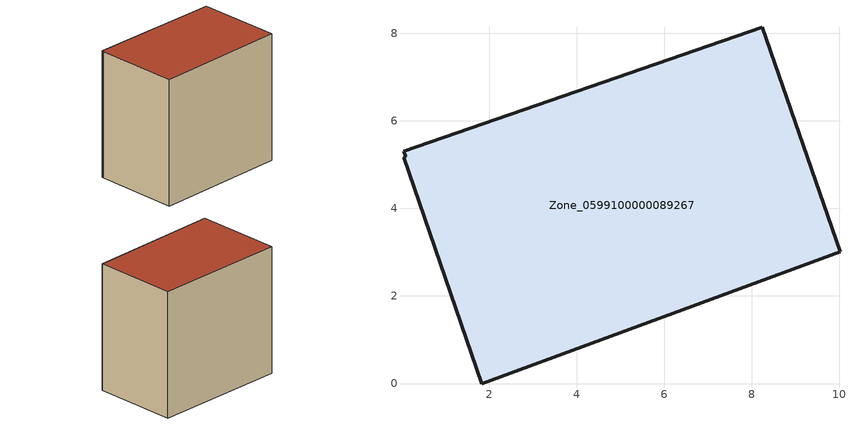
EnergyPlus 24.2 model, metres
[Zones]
Zone_0599100000089267
 floor ground (C_G): 0.05,5.3 8.24,8.13 10.01,3.01 1.83,0 0.04,5.17 0.09,5.18 z0
 wall outside (C_F): 10.01,3.01 8.24,8.13 0.05,5.3 0.09,5.18 0.04,5.17 1.83,0 10.01,3.01 z0:8.21
 roof outside (C_R): 8.24,8.13 0.05,5.3 0.09,5.18 0.04,5.17 1.83,0 10.01,3.01 z8.21
[BUILDING]
Pand.0599100000089267: North Axis=0; Terrain=City; Loads Convergence Tolerance Value=0.04; Temperature Convergence Tolerance Value=0.4; Solar Distribution=FullExterior; Maximum Number of Warmup Days=25; Minimum Number of Warmup Days=1
[Site:Location]
Rotterdam.The.Hague.AP_ZH_NLD Design_Conditions: Latitude=51.96; Longitude=4.45; Time Zone=1; Elevation=-4.5
[SITE:GROUNDTEMPERATURE:BUILDINGSURFACE]
18, 18, 18, 18, 18, 18, 18, 18, 18, 18, 18, 18
[MATERIAL] Thermal Absorptance=0.9; Solar Absorptance=0.7; Visible Absorptance=0.7
Name | Roughness | Thickness | Conductivity | Density | Specific Heat
G.TI.1975-1991 | MediumSmooth | 0.15 | 0.288461 | 540 | 1210
F.TI.1975-1991 | Rough | 0.3 | 0.230769 | 1920 | 840
R.TI.1975-1991 | MediumRough | 0.2 | 0.153846 | 1500 | 1000
[CONSTRUCTION]
C_G: G.TI.1975-1991
C_F: F.TI.1975-1991
C_R: R.TI.1975-1991
[ZONE]
Zone_0599100000089267: Type=1; Multiplier=1; Ceiling Height=Autocalculate; Volume=Autocalculate; Floor Area=autocalculate; Part of Total Floor Area=Yes
[ZONEINFILTRATION:DESIGNFLOWRATE]
Infil_Zone_0599100000089267: Zone or ZoneList or Space or SpaceList=Zone_0599100000089267; Schedule=AlwaysOn; Design Flow Rate Calculation Method=Flow/Area; Flow Rate per Floor Area=0.003; Constant Term Coefficient=1; Temperature Term Coefficient=0; Velocity Term Coefficient=0; Velocity Squared Term Coefficient=0
[HVACTEMPLATE:ZONE:IDEALLOADSAIRSYSTEM]
Zone_0599100000089267: Maximum Heating Supply Air Temperature=50; Minimum Cooling Supply Air Temperature=13; Maximum Heating Supply Air Humidity Ratio=0.0156; Minimum Cooling Supply Air Humidity Ratio=0.0077; Heating Limit=NoLimit; Cooling Limit=NoLimit; Dehumidification Control Type=ConstantSensibleHeatRatio; Cooling Sensible Heat Ratio=0.7; Dehumidification Setpoint=60; Humidification Control Type=None; Humidification Setpoint=30; Outdoor Air Method=None; Outdoor Air Flow Rate per Person=0.00944; Outdoor Air Flow Rate per Zone Floor Area=0; Outdoor Air Flow Rate per Zone=0; Demand Controlled Ventilation Type=None; Outdoor Air Economizer Type=NoEconomizer; Heat Recovery Type=None; Sensible Heat Recovery Effectiveness=0.7; Latent Heat Recovery Effectiveness=0.65
[ZONECONTROL:THERMOSTAT]
ThermostatControl_Zone_0599100000089267: Zone or ZoneList=Zone_0599100000089267; Control Type Schedule=DualSetpointControlType; Control 1=Thermostat_Zone_0599100000089267; Temperature Difference Between Cutout And Setpoint=0
[THERMOSTATSETPOINT:DUALSETPOINT]
Thermostat_Zone_0599100000089267: Heating Setpoint Temperature Schedule=HeatingSetpoint_Zone_0599100000089267; Cooling Setpoint Temperature Schedule=CoolingSetpoint_Zone_0599100000089267
[SCHEDULE:COMPACT]
HeatingSetpoint_Zone_0599100000089267: Through: 12/31, For: AllDays, Until: 24:00, 21
CoolingSetpoint_Zone_0599100000089267: Through: 12/31, For: AllDays, Until: 24:00, 24
DualSetpointControlType: Through: 12/31, For: AllDays, Until: 24:00, 4
AlwaysOn: Through: 12/31, For: AllDays, Until: 24:00, 1
